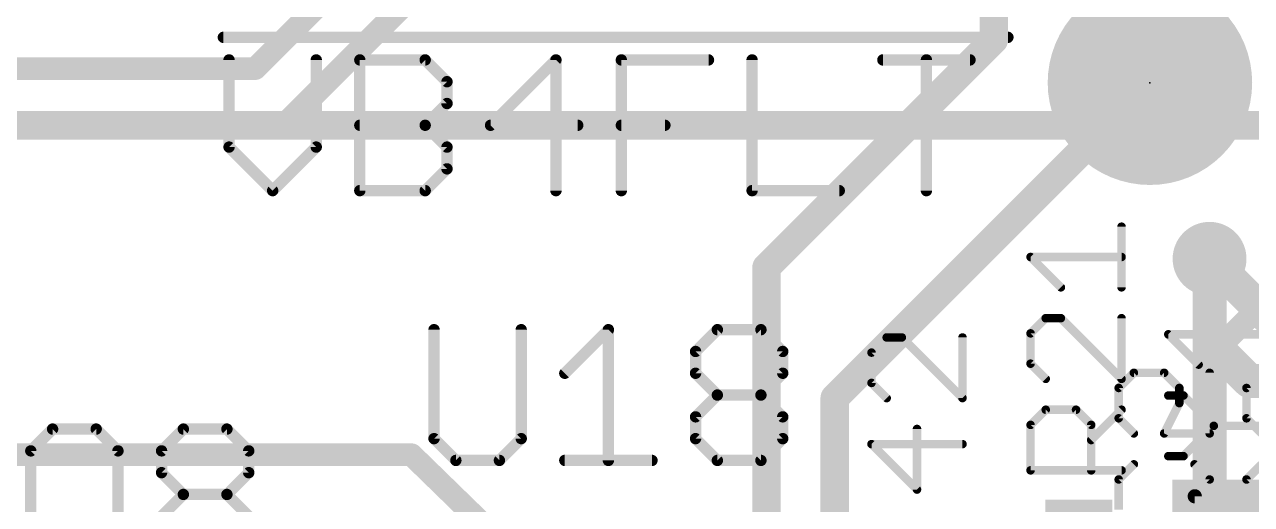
# Model space of a CAD drawing. Extents: x -18 to 144, y -21 to 125.
# Drawn here: x 40.61 to 51.58, y 79.16 to 83.45 of the extents above; entities that cross this region are included whole.
import ezdxf

# ---------------------------------------------------------------- set-up
doc = ezdxf.new("R2010")
doc.units = 0
for name, color, linetype in [('1', 251, 'CONTINUOUS'), ('15', 251, 'CONTINUOUS'), ('16', 175, 'CONTINUOUS'), ('17', 1, 'CONTINUOUS'), ('18', 82, 'CONTINUOUS'), ('2', 82, 'CONTINUOUS'), ('21', 253, 'CONTINUOUS'), ('23', 7, 'CONTINUOUS'), ('25', 253, 'CONTINUOUS'), ('27', 251, 'CONTINUOUS'), ('28', 251, 'CONTINUOUS')]:
    doc.layers.add(name, color=color, linetype=linetype)

# ---------------------------------------------------------------- blocks, each defined once
blk = doc.blocks.new('ROUNDP')
at = {"const_width": 0.5}
blk.add_lwpolyline([(0, -0.25, 1), (0, 0.25, 1), (0, -0.25)], format="xyb", dxfattribs=at)
blk = doc.blocks.new('RECT')
blk.add_solid([(-0.5, -0.5), (0.5, -0.5), (-0.5, 0.5), (0.5, 0.5)])
blk = doc.blocks.new('ROUNDV')
at = {"const_width": 0.5}
blk.add_lwpolyline([(0, -0.25, 1), (0, 0.25, 1), (0, -0.25)], format="xyb", dxfattribs=at)

msp = doc.modelspace()

# ---------------------------------------------------------------- linework, layer by layer
at = {"layer": '1'}
for points, const_width in [([(50.673, 82.931), (50.673, 84.655)], 0.254), ([(51.2064, 80.6196), (51.2064, 81.3562)], 0.3048), ([(51.2064, 78.8956), (51.2064, 80.6196)], 0.3048), ([(51.562, 80.264), (51.2064, 80.6196)], 0.3048), ([(52.2859, 80.264), (51.562, 80.264)], 0.3048), ([(44.069, 79.6036), (38.3032, 79.6036)], 0.2032), ([(45.0596, 78.6384), (44.069, 79.6036)], 0.2032)]:
    msp.add_lwpolyline(points, dxfattribs=dict(at, const_width=const_width))
for points, const_width in [([(50.6095, 82.931, 1), (50.7365, 82.931)], 0.127), ([(51.2826, 81.3562, 1), (51.1302, 81.3562)], 0.1524), ([(51.2826, 80.6196, 1), (51.1302, 80.6196)], 0.1524), ([(51.2603, 80.6735, 1), (51.1525, 80.5657)], 0.1524), ([(51.1302, 80.6196, 1), (51.2826, 80.6196)], 0.1524), ([(51.562, 80.3402, 1), (51.562, 80.1878)], 0.1524), ([(51.5081, 80.2101, 1), (51.6159, 80.3179)], 0.1524), ([(44.1045, 79.64, 1), (44.0335, 79.5672)], 0.1016), ([(44.069, 79.5528, 1), (44.069, 79.6544)], 0.1016)]:
    msp.add_lwpolyline(points, format="xyb", dxfattribs=dict(at, const_width=const_width))
at = {"layer": '15'}
for points, const_width in [([(44.069, 84.455), (42.672, 83.058)], 0.2032), ([(44.196, 83.82), (42.926, 82.55)], 0.2032), ([(42.672, 83.058), (38.1, 83.058)], 0.2032), ([(42.926, 82.55), (38.354, 82.55)], 0.2032), ([(38.608, 82.55), (68.58, 82.55)], 0.254)]:
    msp.add_lwpolyline(points, dxfattribs=dict(at, const_width=const_width))
at = {"layer": '15', "const_width": 0.1016}
for points in [[(42.6361, 83.0939, 1), (42.7079, 83.0221)], [(42.672, 83.0072, 1), (42.672, 83.1088)], [(42.8901, 82.5859, 1), (42.9619, 82.5141)], [(42.926, 82.4992, 1), (42.926, 82.6008)]]:
    msp.add_lwpolyline(points, format="xyb", dxfattribs=at)
at = {"layer": '16'}
for points, const_width in [([(49.276, 83.312), (49.276, 84.074)], 0.254), ([(47.244, 81.28), (49.276, 83.312)], 0.254), ([(47.8536, 80.1116), (50.673, 82.931)], 0.254), ([(51.943, 80.6196), (51.2064, 81.3562)], 0.3048), ([(47.244, 76.708), (47.244, 81.28)], 0.254), ([(47.8536, 76.3016), (47.8536, 80.1116)], 0.254)]:
    msp.add_lwpolyline(points, dxfattribs=dict(at, const_width=const_width))
for points, const_width in [([(49.3209, 83.2671, 1), (49.2311, 83.3569)], 0.127), ([(49.2125, 83.312, 1), (49.3395, 83.312)], 0.127), ([(50.7179, 82.8861, 1), (50.6281, 82.9759)], 0.127), ([(51.2603, 81.4101, 1), (51.1525, 81.3023)], 0.1524), ([(47.3075, 81.28, 1), (47.1805, 81.28)], 0.127), ([(47.1991, 81.3249, 1), (47.2889, 81.2351)], 0.127), ([(47.9171, 80.1116, 1), (47.7901, 80.1116)], 0.127), ([(47.8087, 80.1565, 1), (47.8985, 80.0667)], 0.127)]:
    msp.add_lwpolyline(points, format="xyb", dxfattribs=dict(at, const_width=const_width))
at = {"layer": '2', "const_width": 0.2032}
for points in [[(51.2572, 80.5307), (53.34, 82.6008)], [(51.2572, 76.3016), (51.2572, 80.5307)]]:
    msp.add_lwpolyline(points, dxfattribs=at)
at = {"layer": '2', "const_width": 0.1016}
for points in [[(51.308, 80.5307, 1), (51.2064, 80.5307)], [(51.2214, 80.5667, 1), (51.293, 80.4947)]]:
    msp.add_lwpolyline(points, format="xyb", dxfattribs=at)
at = {"layer": '21'}
for points, const_width in [([(42.3866, 83.3374), (49.403, 83.3374)], 0.1016), ([(42.4374, 83.1352), (42.4374, 82.3556)], 0.1016), ([(43.217, 82.3556), (43.217, 83.1352)], 0.1016), ([(43.6068, 81.9658), (43.6068, 83.1352)], 0.1016), ([(43.6068, 83.1352), (44.1915, 83.1352)], 0.1016), ([(44.1915, 83.1352), (44.3864, 82.9403)], 0.1016), ([(45.3609, 83.1352), (44.7762, 82.5505)], 0.1016), ([(45.3609, 81.9658), (45.3609, 83.1352)], 0.1016), ([(45.9456, 81.9658), (45.9456, 83.1352)], 0.1016), ([(45.9456, 83.1352), (46.7252, 83.1352)], 0.1016), ([(47.115, 83.1352), (47.115, 81.9658)], 0.1016), ([(48.2844, 83.1352), (49.064, 83.1352)], 0.1016), ([(48.6742, 81.9658), (48.6742, 83.1352)], 0.1016), ([(44.3864, 82.9403), (44.3864, 82.7454)], 0.1016), ([(44.3864, 82.7454), (44.1915, 82.5505)], 0.1016), ([(43.6068, 82.5505), (44.1915, 82.5505)], 0.1016), ([(44.1915, 82.5505), (44.3864, 82.3556)], 0.1016), ([(44.7762, 82.5505), (45.5558, 82.5505)], 0.1016), ([(45.9456, 82.5505), (46.3354, 82.5505)], 0.1016), ([(42.4374, 82.3556), (42.8272, 81.9658)], 0.1016), ([(42.8272, 81.9658), (43.217, 82.3556)], 0.1016), ([(44.3864, 82.3556), (44.3864, 82.1607)], 0.1016), ([(44.3864, 82.1607), (44.1915, 81.9658)], 0.1016), ([(44.1915, 81.9658), (43.6068, 81.9658)], 0.1016), ([(47.115, 81.9658), (47.8946, 81.9658)], 0.1016), ([(51.074, 77.232), (51.074, 79.232)], 0.127), ([(51.074, 79.232), (53.574, 79.232)], 0.127)]:
    msp.add_lwpolyline(points, dxfattribs=dict(at, const_width=const_width))
for points, const_width in [([(42.3866, 83.3628, 1), (42.3866, 83.312)], 0.0508), ([(49.403, 83.312, 1), (49.403, 83.3628)], 0.0508), ([(42.4628, 83.1352, 1), (42.412, 83.1352)], 0.0508), ([(43.2424, 83.1352, 1), (43.1916, 83.1352)], 0.0508), ([(43.6322, 83.1352, 1), (43.5814, 83.1352)], 0.0508), ([(43.6068, 83.1606, 1), (43.6068, 83.1098)], 0.0508), ([(44.2095, 83.1532, 1), (44.1735, 83.1172)], 0.0508), ([(44.1915, 83.1098, 1), (44.1915, 83.1606)], 0.0508), ([(45.3863, 83.1352, 1), (45.3355, 83.1352)], 0.0508), ([(45.3789, 83.1172, 1), (45.3429, 83.1532)], 0.0508), ([(45.971, 83.1352, 1), (45.9202, 83.1352)], 0.0508), ([(45.9456, 83.1606, 1), (45.9456, 83.1098)], 0.0508), ([(46.7252, 83.1098, 1), (46.7252, 83.1606)], 0.0508), ([(47.1404, 83.1352, 1), (47.0896, 83.1352)], 0.0508), ([(48.2844, 83.1606, 1), (48.2844, 83.1098)], 0.0508), ([(48.6996, 83.1352, 1), (48.6488, 83.1352)], 0.0508), ([(49.064, 83.1098, 1), (49.064, 83.1606)], 0.0508), ([(44.4118, 82.9403, 1), (44.361, 82.9403)], 0.0508), ([(44.3684, 82.9223, 1), (44.4044, 82.9583)], 0.0508), ([(44.361, 82.7454, 1), (44.4118, 82.7454)], 0.0508), ([(44.4044, 82.7274, 1), (44.3684, 82.7634)], 0.0508), ([(43.6068, 82.5759, 1), (43.6068, 82.5251)], 0.0508), ([(44.2095, 82.5685, 1), (44.1735, 82.5325)], 0.0508), ([(44.1735, 82.5685, 1), (44.2095, 82.5325)], 0.0508), ([(44.1915, 82.5251, 1), (44.1915, 82.5759)], 0.0508), ([(44.7582, 82.5685, 1), (44.7942, 82.5325)], 0.0508), ([(44.7762, 82.5759, 1), (44.7762, 82.5251)], 0.0508), ([(45.5558, 82.5251, 1), (45.5558, 82.5759)], 0.0508), ([(45.9456, 82.5759, 1), (45.9456, 82.5251)], 0.0508), ([(46.3354, 82.5251, 1), (46.3354, 82.5759)], 0.0508), ([(42.4554, 82.3736, 1), (42.4194, 82.3376)], 0.0508), ([(43.235, 82.3376, 1), (43.199, 82.3736)], 0.0508), ([(44.4118, 82.3556, 1), (44.361, 82.3556)], 0.0508), ([(42.412, 82.3556, 1), (42.4628, 82.3556)], 0.0508), ([(43.1916, 82.3556, 1), (43.2424, 82.3556)], 0.0508), ([(44.3684, 82.3376, 1), (44.4044, 82.3736)], 0.0508), ([(44.361, 82.1607, 1), (44.4118, 82.1607)], 0.0508), ([(44.4044, 82.1427, 1), (44.3684, 82.1787)], 0.0508), ([(42.8092, 81.9838, 1), (42.8452, 81.9478)], 0.0508), ([(42.8092, 81.9478, 1), (42.8452, 81.9838)], 0.0508), ([(43.6068, 81.9912, 1), (43.6068, 81.9404)], 0.0508), ([(43.5814, 81.9658, 1), (43.6322, 81.9658)], 0.0508), ([(44.1735, 81.9838, 1), (44.2095, 81.9478)], 0.0508), ([(44.1915, 81.9404, 1), (44.1915, 81.9912)], 0.0508), ([(45.3355, 81.9658, 1), (45.3863, 81.9658)], 0.0508), ([(45.9202, 81.9658, 1), (45.971, 81.9658)], 0.0508), ([(47.115, 81.9912, 1), (47.115, 81.9404)], 0.0508), ([(47.0896, 81.9658, 1), (47.1404, 81.9658)], 0.0508), ([(47.8946, 81.9404, 1), (47.8946, 81.9912)], 0.0508), ([(48.6488, 81.9658, 1), (48.6996, 81.9658)], 0.0508), ([(51.074, 79.2638, 1), (51.074, 79.2002)], 0.0635), ([(51.1058, 79.232, 1), (51.0423, 79.232)], 0.0635)]:
    msp.add_lwpolyline(points, format="xyb", dxfattribs=dict(at, const_width=const_width))
at = {"layer": '23'}
msp.add_point((50.673, 82.931), dxfattribs=at)
at = {"layer": '25', "const_width": 0.0762}
for points in [[(50.419, 81.1011), (50.419, 81.6434)], [(49.8767, 81.1011), (49.6055, 81.3722)], [(49.6055, 81.3722), (50.419, 81.3722)], [(49.7411, 80.8248), (49.6055, 80.6892)], [(49.8767, 80.8248), (49.7411, 80.8248)], [(50.419, 80.2825), (49.8767, 80.8248)], [(50.419, 80.8248), (50.419, 80.2825)], [(48.3187, 80.6528), (48.1831, 80.5172)], [(48.4543, 80.6528), (48.3187, 80.6528)], [(48.9966, 80.1105), (48.4543, 80.6528)], [(48.9966, 80.6528), (48.9966, 80.1105)], [(49.6055, 80.6892), (49.6055, 80.4181)], [(51.1086, 80.4095), (50.8374, 80.6806)], [(50.8374, 80.6806), (51.6509, 80.6806)], [(48.1831, 80.5172), (48.1831, 80.246)], [(49.6055, 80.4181), (49.7411, 80.2825)], [(48.1831, 80.246), (48.3187, 80.1105)], [(50.973, 80.1332), (50.8374, 80.1332)], [(51.2442, 79.8621), (50.973, 80.1332)], [(49.6055, 79.8706), (49.7411, 80.0062)], [(49.7411, 80.0062), (50.0123, 80.0062)], [(50.0123, 80.0062), (50.1478, 79.8706)], [(50.1478, 79.7351), (50.419, 80.0062)], [(49.6055, 79.4639), (49.6055, 79.8706)], [(50.1478, 79.8706), (50.1478, 79.4639)], [(50.973, 79.5909), (51.2442, 79.8621)], [(51.2442, 79.8621), (51.6509, 79.8621)], [(48.5899, 79.2919), (48.5899, 79.8342)], [(48.9966, 79.6986), (48.1831, 79.6986)], [(48.1831, 79.6986), (48.5899, 79.2919)], [(50.8374, 79.5909), (50.973, 79.5909)], [(50.419, 79.4639), (49.6055, 79.4639)]]:
    msp.add_lwpolyline(points, dxfattribs=at)
at = {"layer": '25', "const_width": 0.0381}
for points in [[(50.4381, 81.6434, 1), (50.4, 81.6434)], [(49.619, 81.3857, 1), (49.592, 81.3587)], [(49.6055, 81.3913, 1), (49.6055, 81.3532)], [(50.419, 81.3532, 1), (50.419, 81.3913)], [(49.8632, 81.0876, 1), (49.8901, 81.1145)], [(50.4, 81.1011, 1), (50.4381, 81.1011)], [(49.7411, 80.8439, 1), (49.7411, 80.8058)], [(49.7546, 80.8113, 1), (49.7276, 80.8383)], [(49.8901, 80.8383, 1), (49.8632, 80.8113)], [(49.8767, 80.8058, 1), (49.8767, 80.8439)], [(50.4381, 80.8248, 1), (50.4, 80.8248)], [(48.3187, 80.6718, 1), (48.3187, 80.6337)], [(48.3322, 80.6393, 1), (48.3052, 80.6663)], [(48.4677, 80.6663, 1), (48.4408, 80.6393)], [(48.4543, 80.6337, 1), (48.4543, 80.6718)], [(49.0157, 80.6528, 1), (48.9776, 80.6528)], [(49.592, 80.7027, 1), (49.619, 80.6758)], [(49.6246, 80.6892, 1), (49.5865, 80.6892)], [(50.8509, 80.6941, 1), (50.8239, 80.6672)], [(50.8374, 80.6997, 1), (50.8374, 80.6616)], [(48.2022, 80.5172, 1), (48.1641, 80.5172)], [(48.1696, 80.5307, 1), (48.1966, 80.5037)], [(49.619, 80.4315, 1), (49.592, 80.4046)], [(49.5865, 80.4181, 1), (49.6246, 80.4181)], [(51.0951, 80.396, 1), (51.122, 80.4229)], [(48.1966, 80.2595, 1), (48.1696, 80.2326)], [(48.1641, 80.246, 1), (48.2022, 80.246)], [(49.7276, 80.269, 1), (49.7546, 80.2959)], [(50.4, 80.2825, 1), (50.4381, 80.2825)], [(50.4055, 80.269, 1), (50.4325, 80.2959)], [(48.3052, 80.097, 1), (48.3322, 80.1239)], [(48.9776, 80.1105, 1), (49.0157, 80.1105)], [(48.9831, 80.097, 1), (49.0101, 80.1239)], [(50.8374, 80.1523, 1), (50.8374, 80.1142)], [(50.9865, 80.1467, 1), (50.9595, 80.1198)], [(50.973, 80.1142, 1), (50.973, 80.1523)], [(49.7411, 80.0253, 1), (49.7411, 79.9872)], [(49.7546, 79.9928, 1), (49.7276, 80.0197)], [(50.0257, 80.0197, 1), (49.9988, 79.9928)], [(50.0123, 79.9872, 1), (50.0123, 80.0253)], [(50.4325, 79.9928, 1), (50.4055, 80.0197)], [(49.592, 79.8841, 1), (49.619, 79.8572)], [(49.6246, 79.8706, 1), (49.5865, 79.8706)], [(50.1669, 79.8706, 1), (50.1288, 79.8706)], [(50.1344, 79.8572, 1), (50.1613, 79.8841)], [(51.2442, 79.8811, 1), (51.2442, 79.843)], [(51.2576, 79.8486, 1), (51.2307, 79.8755)], [(51.2307, 79.8486, 1), (51.2576, 79.8755)], [(48.6089, 79.8342, 1), (48.5708, 79.8342)], [(48.1966, 79.7121, 1), (48.1696, 79.6852)], [(48.1831, 79.7177, 1), (48.1831, 79.6796)], [(48.9966, 79.6796, 1), (48.9966, 79.7177)], [(50.1344, 79.7485, 1), (50.1613, 79.7216)], [(50.8374, 79.6099, 1), (50.8374, 79.5719)], [(50.9595, 79.6044, 1), (50.9865, 79.5774)], [(50.973, 79.5719, 1), (50.973, 79.6099)], [(49.6055, 79.483, 1), (49.6055, 79.4449)], [(49.5865, 79.4639, 1), (49.6246, 79.4639)], [(50.1288, 79.4639, 1), (50.1669, 79.4639)], [(50.419, 79.4449, 1), (50.419, 79.483)], [(48.5708, 79.2919, 1), (48.6089, 79.2919)], [(48.5764, 79.2784, 1), (48.6033, 79.3053)]]:
    msp.add_lwpolyline(points, format="xyb", dxfattribs=at)
at = {"layer": '27', "const_width": 0.1016}
for points in [[(44.2707, 80.7222), (44.2707, 79.7477)], [(45.0503, 79.7477), (45.0503, 80.7222)], [(45.4401, 80.3324), (45.8299, 80.7222)], [(45.8299, 80.7222), (45.8299, 79.5528)], [(46.6095, 80.5273), (46.8044, 80.7222)], [(46.8044, 80.7222), (47.1942, 80.7222)], [(47.1942, 80.7222), (47.3891, 80.5273)], [(46.6095, 80.3324), (46.6095, 80.5273)], [(47.3891, 80.5273), (47.3891, 80.3324)], [(46.8044, 80.1375), (46.6095, 80.3324)], [(47.3891, 80.3324), (47.1942, 80.1375)], [(46.6095, 79.9426), (46.8044, 80.1375)], [(46.8044, 80.1375), (47.1942, 80.1375)], [(47.1942, 80.1375), (47.3891, 79.9426)], [(46.6095, 79.7477), (46.6095, 79.9426)], [(47.3891, 79.9426), (47.3891, 79.7477)], [(40.6644, 79.6383), (40.8593, 79.8332)], [(40.8593, 79.8332), (41.2491, 79.8332)], [(41.2491, 79.8332), (41.444, 79.6383)], [(41.8338, 79.6383), (42.0287, 79.8332)], [(42.0287, 79.8332), (42.4185, 79.8332)], [(42.4185, 79.8332), (42.6134, 79.6383)], [(44.2707, 79.7477), (44.4656, 79.5528)], [(44.8554, 79.5528), (45.0503, 79.7477)], [(46.8044, 79.5528), (46.6095, 79.7477)], [(47.3891, 79.7477), (47.1942, 79.5528)], [(40.6644, 78.8587), (40.6644, 79.6383)], [(41.444, 79.6383), (41.444, 78.8587)], [(41.8338, 79.4434), (41.8338, 79.6383)], [(42.6134, 79.6383), (42.6134, 79.4434)], [(44.4656, 79.5528), (44.8554, 79.5528)], [(45.4401, 79.5528), (46.2197, 79.5528)], [(47.1942, 79.5528), (46.8044, 79.5528)], [(42.0287, 79.2485), (41.8338, 79.4434)], [(42.6134, 79.4434), (42.4185, 79.2485)], [(41.8338, 79.0536), (42.0287, 79.2485)], [(42.0287, 79.2485), (42.4185, 79.2485)], [(42.4185, 79.2485), (42.6134, 79.0536)]]:
    msp.add_lwpolyline(points, dxfattribs=at)
at = {"layer": '27', "const_width": 0.0508}
for points in [[(44.2961, 80.7222, 1), (44.2453, 80.7222)], [(45.0757, 80.7222, 1), (45.0249, 80.7222)], [(45.8553, 80.7222, 1), (45.8045, 80.7222)], [(45.8479, 80.7042, 1), (45.8119, 80.7402)], [(46.8044, 80.7476, 1), (46.8044, 80.6968)], [(46.8224, 80.7042, 1), (46.7864, 80.7402)], [(47.2122, 80.7402, 1), (47.1762, 80.7042)], [(47.1942, 80.6968, 1), (47.1942, 80.7476)], [(46.5915, 80.5453, 1), (46.6275, 80.5093)], [(46.6349, 80.5273, 1), (46.5841, 80.5273)], [(47.4145, 80.5273, 1), (47.3637, 80.5273)], [(47.3711, 80.5093, 1), (47.4071, 80.5453)], [(45.4221, 80.3504, 1), (45.4581, 80.3144)], [(46.6275, 80.3504, 1), (46.5915, 80.3144)], [(46.5841, 80.3324, 1), (46.6349, 80.3324)], [(47.3637, 80.3324, 1), (47.4145, 80.3324)], [(47.4071, 80.3144, 1), (47.3711, 80.3504)], [(46.8044, 80.1629, 1), (46.8044, 80.1121)], [(46.8224, 80.1195, 1), (46.7864, 80.1555)], [(46.7864, 80.1195, 1), (46.8224, 80.1555)], [(47.2122, 80.1555, 1), (47.1762, 80.1195)], [(47.1762, 80.1555, 1), (47.2122, 80.1195)], [(47.1942, 80.1121, 1), (47.1942, 80.1629)], [(46.6349, 79.9426, 1), (46.5841, 79.9426)], [(47.4145, 79.9426, 1), (47.3637, 79.9426)], [(40.8593, 79.8586, 1), (40.8593, 79.8078)], [(40.8773, 79.8152, 1), (40.8413, 79.8512)], [(41.2671, 79.8512, 1), (41.2311, 79.8152)], [(41.2491, 79.8078, 1), (41.2491, 79.8586)], [(42.0287, 79.8586, 1), (42.0287, 79.8078)], [(42.0467, 79.8152, 1), (42.0107, 79.8512)], [(42.4365, 79.8512, 1), (42.4005, 79.8152)], [(42.4185, 79.8078, 1), (42.4185, 79.8586)], [(46.5915, 79.9606, 1), (46.6275, 79.9246)], [(47.3711, 79.9246, 1), (47.4071, 79.9606)], [(44.2887, 79.7657, 1), (44.2527, 79.7297)], [(44.2453, 79.7477, 1), (44.2961, 79.7477)], [(45.0249, 79.7477, 1), (45.0757, 79.7477)], [(45.0683, 79.7297, 1), (45.0323, 79.7657)], [(46.6275, 79.7657, 1), (46.5915, 79.7297)], [(46.5841, 79.7477, 1), (46.6349, 79.7477)], [(47.3637, 79.7477, 1), (47.4145, 79.7477)], [(47.4071, 79.7297, 1), (47.3711, 79.7657)], [(40.6464, 79.6563, 1), (40.6824, 79.6203)], [(40.6898, 79.6383, 1), (40.639, 79.6383)], [(41.4694, 79.6383, 1), (41.4186, 79.6383)], [(41.426, 79.6203, 1), (41.462, 79.6563)], [(41.8158, 79.6563, 1), (41.8518, 79.6203)], [(41.8592, 79.6383, 1), (41.8084, 79.6383)], [(42.6388, 79.6383, 1), (42.588, 79.6383)], [(42.5954, 79.6203, 1), (42.6314, 79.6563)], [(44.4656, 79.5782, 1), (44.4656, 79.5274)], [(44.4476, 79.5348, 1), (44.4836, 79.5708)], [(44.8374, 79.5708, 1), (44.8734, 79.5348)], [(44.8554, 79.5274, 1), (44.8554, 79.5782)], [(45.4401, 79.5782, 1), (45.4401, 79.5274)], [(45.8045, 79.5528, 1), (45.8553, 79.5528)], [(46.2197, 79.5274, 1), (46.2197, 79.5782)], [(46.8044, 79.5782, 1), (46.8044, 79.5274)], [(46.7864, 79.5348, 1), (46.8224, 79.5708)], [(47.1762, 79.5708, 1), (47.2122, 79.5348)], [(47.1942, 79.5274, 1), (47.1942, 79.5782)], [(41.8518, 79.4614, 1), (41.8158, 79.4254)], [(41.8084, 79.4434, 1), (41.8592, 79.4434)], [(42.588, 79.4434, 1), (42.6388, 79.4434)], [(42.6314, 79.4254, 1), (42.5954, 79.4614)], [(42.0287, 79.2739, 1), (42.0287, 79.2231)], [(42.0467, 79.2305, 1), (42.0107, 79.2665)], [(42.0107, 79.2305, 1), (42.0467, 79.2665)], [(42.4365, 79.2665, 1), (42.4005, 79.2305)], [(42.4005, 79.2665, 1), (42.4365, 79.2305)], [(42.4185, 79.2231, 1), (42.4185, 79.2739)]]:
    msp.add_lwpolyline(points, format="xyb", dxfattribs=at)
at = {"layer": '28', "const_width": 0.0762}
for points in [[(50.5292, 80.3364), (50.3936, 80.2008)], [(50.8003, 80.3364), (50.5292, 80.3364)], [(50.9359, 80.2008), (50.8003, 80.3364)], [(51.2071, 80.3364), (51.2071, 79.7941)], [(51.6722, 80.3364), (51.5366, 80.2008)], [(50.3936, 80.2008), (50.3936, 79.9297)], [(50.9359, 80.0653), (50.9359, 80.2008)], [(51.5366, 80.2008), (51.5366, 79.9297)], [(50.8003, 79.7941), (50.9359, 80.0653)], [(50.3936, 79.9297), (50.5292, 79.7941)], [(51.5366, 79.9297), (51.6722, 79.7941)], [(51.2071, 79.7941), (50.8003, 79.7941)], [(50.3936, 79.3823), (50.5292, 79.5179)], [(51.0715, 79.5179), (51.2071, 79.3823)], [(51.5366, 79.3823), (51.6722, 79.5179)], [(50.3936, 79.1111), (50.3936, 79.3823)], [(51.2071, 79.3823), (51.2071, 79.1111)], [(51.5366, 79.1111), (51.5366, 79.3823)]]:
    msp.add_lwpolyline(points, dxfattribs=at)
at = {"layer": '28', "const_width": 0.0381}
for points in [[(50.5292, 80.3555, 1), (50.5292, 80.3174)], [(50.5427, 80.323, 1), (50.5157, 80.3499)], [(50.8138, 80.3499, 1), (50.7869, 80.323)], [(50.8003, 80.3174, 1), (50.8003, 80.3555)], [(51.2261, 80.3364, 1), (51.188, 80.3364)], [(50.4126, 80.2008, 1), (50.3745, 80.2008)], [(50.3801, 80.2143, 1), (50.4071, 80.1874)], [(50.955, 80.2008, 1), (50.9169, 80.2008)], [(50.9225, 80.1874, 1), (50.9494, 80.2143)], [(51.5556, 80.2008, 1), (51.5175, 80.2008)], [(51.5231, 80.2143, 1), (51.5501, 80.1874)], [(50.953, 80.0567, 1), (50.9189, 80.0738)], [(50.9169, 80.0653, 1), (50.955, 80.0653)], [(50.3745, 79.9297, 1), (50.4126, 79.9297)], [(50.4071, 79.9432, 1), (50.3801, 79.9162)], [(51.5175, 79.9297, 1), (51.5556, 79.9297)], [(51.5501, 79.9432, 1), (51.5231, 79.9162)], [(50.5157, 79.7806, 1), (50.5427, 79.8076)], [(50.8003, 79.8131, 1), (50.8003, 79.7751)], [(50.7833, 79.8026, 1), (50.8174, 79.7856)], [(51.188, 79.7941, 1), (51.2261, 79.7941)], [(51.2071, 79.7751, 1), (51.2071, 79.8131)], [(50.5427, 79.5044, 1), (50.5157, 79.5313)], [(51.085, 79.5313, 1), (51.058, 79.5044)], [(50.4126, 79.3823, 1), (50.3745, 79.3823)], [(50.3801, 79.3957, 1), (50.4071, 79.3688)], [(51.2261, 79.3823, 1), (51.188, 79.3823)], [(51.1936, 79.3688, 1), (51.2206, 79.3957)], [(51.5556, 79.3823, 1), (51.5175, 79.3823)], [(51.5231, 79.3957, 1), (51.5501, 79.3688)]]:
    msp.add_lwpolyline(points, format="xyb", dxfattribs=at)

# ---------------------------------------------------------------- block references
at = {"layer": '1', "xscale": 1.1, "yscale": 0.9}
msp.add_blockref('RECT', (51.424, 78.932), dxfattribs=at)
at = {"layer": '1', "xscale": 0.56, "yscale": 0.6, "rotation": 270}
msp.add_blockref('RECT', (50.038, 78.921), dxfattribs=at)
at = {"layer": '17'}
for xscale, yscale in [(1.8288, 1.8288), (1.8288, 1.8288), (1.6002, 1.6002), (1.6002, 1.6002)]:
    msp.add_blockref('ROUNDP', (50.673, 82.931), dxfattribs=dict(at, xscale=xscale, yscale=yscale))
at = {"layer": '18', "xscale": 0.6604, "yscale": 0.6604}
msp.add_blockref('ROUNDV', (51.2064, 81.3562), dxfattribs=at)
msp.add_blockref('ROUNDV', (51.2064, 81.3562), dxfattribs=at)
msp.add_blockref('ROUNDV', (51.2064, 81.3562), dxfattribs=at)
msp.add_blockref('ROUNDV', (51.2064, 81.3562), dxfattribs=at)

doc.saveas('drawing.dxf')
